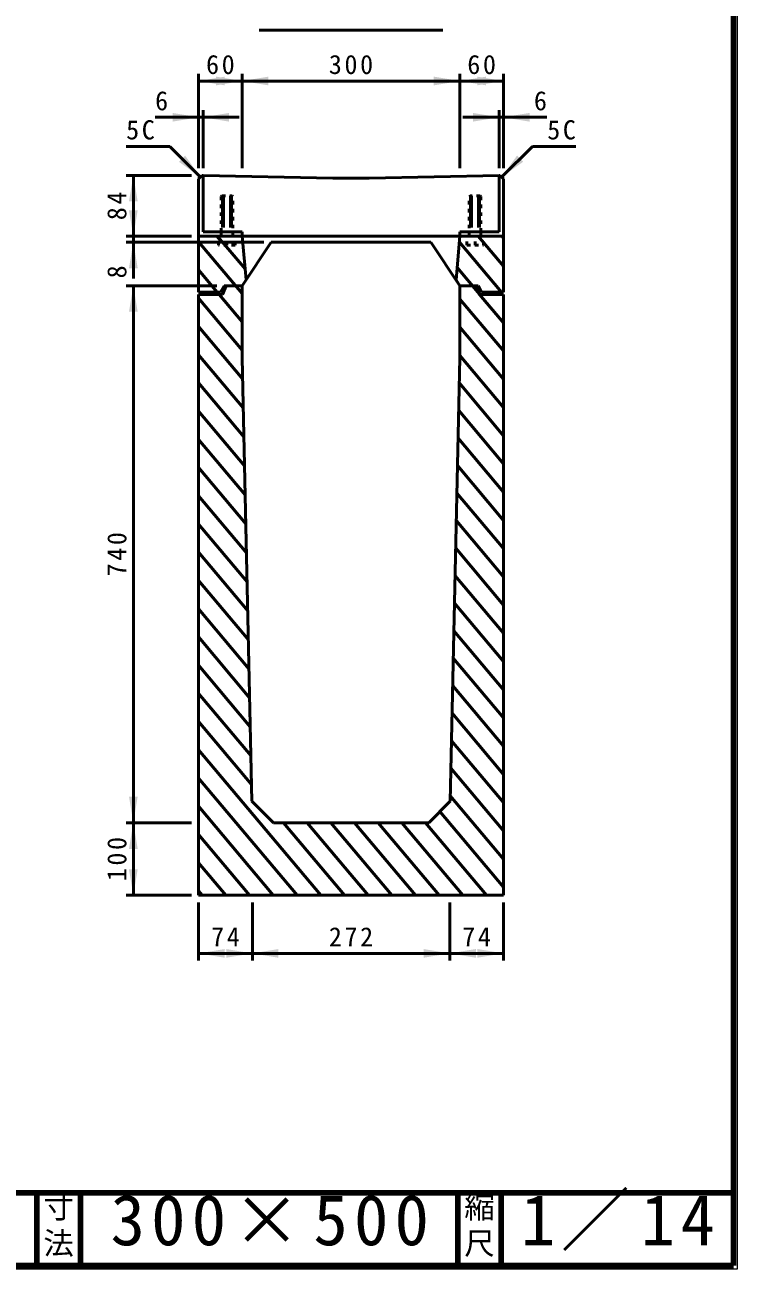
# Model space of a CAD drawing. Units: millimetres, scale not verified. Extents: x 100 to 4105, y 100 to 2870.
# Drawn here: x 3124 to 4105, y 100 to 1814 of the extents above; entities that cross this region are included whole.
import ezdxf
from ezdxf.enums import TextEntityAlignment as Align

# ---------------------------------------------------------------- set-up
doc = ezdxf.new("R2010")
doc.units = ezdxf.units.MM
doc.header["$LTSCALE"] = 5
doc.linetypes.add('USER2', pattern=[2.2, 1, -1.2])
doc.layers.add('V-nasSTD', color=7, linetype='Continuous', lineweight=35)
doc.styles.add('ＭＳ ゴシック', font='')
doc.styles.get('ＭＳ ゴシック').set_extended_font_data('MS Gothic')

msp = doc.modelspace()

# ---------------------------------------------------------------- hatches: boundary and pattern name
at = {"layer": 'V-nasSTD'}
for points in [[(3398.969, 1731.045), (3362.969, 1737.045), (3398.969, 1743.045)], [(3386.969, 1743.045), (3422.969, 1737.045), (3386.969, 1731.045)], [(3458.969, 1731.045), (3422.969, 1737.045), (3458.969, 1743.045)], [(3686.969, 1743.045), (3722.969, 1737.045), (3686.969, 1731.045)], [(3758.969, 1731.045), (3722.969, 1737.045), (3758.969, 1743.045)], [(3746.969, 1743.045), (3782.969, 1737.045), (3746.969, 1731.045)], [(3326.969, 1681.045), (3362.969, 1687.045), (3326.969, 1693.045)], [(3404.969, 1681.045), (3368.969, 1687.045), (3404.969, 1693.045)], [(3740.969, 1693.045), (3776.969, 1687.045), (3740.969, 1681.045)], [(3818.969, 1681.045), (3782.969, 1687.045), (3818.969, 1693.045)], [(3344.256, 1634.243), (3365.469, 1604.545), (3335.771, 1625.758)], [(3801.683, 1634.243), (3780.469, 1604.545), (3810.168, 1625.758)], [(3266.969, 1571.045), (3272.969, 1607.045), (3278.969, 1571.045)], [(3278.969, 1559.045), (3272.969, 1523.045), (3266.969, 1559.045)], [(3266.969, 1479.045), (3272.969, 1515.045), (3278.969, 1479.045)], [(3278.969, 1419.045), (3272.969, 1455.045), (3266.969, 1419.045)], [(3266.969, 751.045), (3272.969, 715.045), (3278.969, 751.045)], [(3278.969, 679.045), (3272.969, 715.045), (3266.969, 679.045)], [(3266.969, 651.045), (3272.969, 615.045), (3278.969, 651.045)], [(3398.969, 541.045), (3362.969, 535.045), (3398.969, 529.045)], [(3400.969, 529.045), (3436.969, 535.045), (3400.969, 541.045)], [(3472.969, 541.045), (3436.969, 535.045), (3472.969, 529.045)], [(3672.969, 529.045), (3708.969, 535.045), (3672.969, 541.045)], [(3744.969, 541.045), (3708.969, 535.045), (3744.969, 529.045)], [(3746.969, 529.045), (3782.969, 535.045), (3746.969, 541.045)]]:
    msp.add_hatch(color=256, dxfattribs=at).paths.add_polyline_path(points)

# ---------------------------------------------------------------- linework, layer by layer
at = {"layer": 'V-nasSTD', "lineweight": 100}
for p, q in [((4100, 105), (4100, 2865)), ((105, 205), (4100, 205)), ((3140, 205), (3140, 105)), ((3200, 205), (3200, 105)), ((3720, 205), (3720, 105)), ((3780, 205), (3780, 105)), ((105, 105), (4100, 105))]:
    msp.add_line(p, q, dxfattribs=at)
at = {"layer": 'V-nasSTD', "lineweight": 50}
for p, q in [((3446.566, 1807.045), (3699.373, 1807.045)), ((3362.969, 1617.045), (3362.969, 1747.045)), ((3422.969, 1737.045), (3362.969, 1737.045)), ((3422.969, 1617.045), (3422.969, 1747.045)), ((3722.969, 1737.045), (3422.969, 1737.045)), ((3722.969, 1617.045), (3722.969, 1747.045)), ((3782.969, 1737.045), (3722.969, 1737.045)), ((3782.969, 1617.045), (3782.969, 1747.045)), ((3302.969, 1687.045), (3362.969, 1687.045)), ((3362.969, 1687.045), (3368.969, 1687.045)), ((3368.969, 1617.045), (3368.969, 1697.045)), ((3418.969, 1687.045), (3368.969, 1687.045)), ((3726.969, 1687.045), (3776.969, 1687.045)), ((3776.969, 1617.045), (3776.969, 1697.045)), ((3776.969, 1687.045), (3782.969, 1687.045)), ((3842.969, 1687.045), (3782.969, 1687.045)), ((3323.043, 1646.971), (3263.043, 1646.971)), ((3323.043, 1646.971), (3365.469, 1604.545)), ((3822.896, 1646.971), (3780.469, 1604.545)), ((3822.896, 1646.971), (3882.896, 1646.971)), ((3352.969, 1607.045), (3262.969, 1607.045)), ((3272.969, 1523.045), (3272.969, 1607.045)), ((3367.969, 1607.045), (3362.969, 1602.045)), ((3362.969, 1523.045), (3362.969, 1602.045)), ((3368.969, 1607.045), (3367.969, 1607.045)), ((3368.969, 1529.045), (3368.969, 1607.045)), ((3547.969, 1603.045), (3368.969, 1607.045)), ((3547.969, 1603.045), (3597.969, 1603.045)), ((3776.969, 1607.045), (3597.969, 1603.045)), ((3776.969, 1529.045), (3776.969, 1607.045)), ((3777.969, 1607.045), (3776.969, 1607.045)), ((3777.969, 1607.045), (3782.969, 1602.045)), ((3782.969, 1523.045), (3782.969, 1602.045)), ((3422.969, 1529.045), (3368.969, 1529.045)), ((3422.969, 1529.045), (3422.969, 1523.045)), ((3722.969, 1529.045), (3776.969, 1529.045)), ((3722.969, 1529.045), (3722.969, 1523.045)), ((3352.969, 1523.045), (3262.969, 1523.045)), ((3452.969, 1515.045), (3262.969, 1515.045)), ((3272.969, 1515.045), (3272.969, 1523.045)), ((3272.969, 1465.045), (3272.969, 1515.045)), ((3422.969, 1523.045), (3362.969, 1523.045)), ((3362.969, 1446.045), (3362.969, 1523.045)), ((3362.969, 1523.045), (3422.969, 1523.045)), ((3363.384, 1515.045), (3362.969, 1515.54)), ((3362.969, 1446.045), (3362.969, 1515.045)), ((3362.969, 1515.045), (3362.969, 1446.045)), ((3422.969, 1444.034), (3363.384, 1515.045)), ((3394.702, 1515.045), (3387.989, 1523.045)), ((3396.02, 1515.045), (3389.307, 1523.045)), ((3426.888, 1478.258), (3396.02, 1515.045)), ((3423.089, 1521.678), (3421.942, 1523.045)), ((3422.969, 1523.045), (3428.228, 1462.933)), ((3722.969, 1523.045), (3422.969, 1523.045)), ((3422.969, 1523.045), (3722.969, 1523.045)), ((3462.969, 1515.045), (3422.969, 1455.045)), ((3462.969, 1515.045), (3682.969, 1515.045)), ((3682.969, 1515.045), (3722.969, 1455.045)), ((3722.969, 1523.045), (3717.71, 1462.933)), ((3780.269, 1446.045), (3722.279, 1515.155)), ((3722.969, 1523.045), (3782.969, 1523.045)), ((3722.969, 1523.045), (3782.969, 1523.045)), ((3782.969, 1481.72), (3748.294, 1523.045)), ((3782.969, 1520.613), (3780.929, 1523.045)), ((3782.969, 1523.045), (3782.969, 1455.045)), ((3388.647, 1446.045), (3362.969, 1476.646)), ((3749.79, 1443.476), (3719.198, 1479.934)), ((3422.969, 1455.045), (3428.228, 1462.933)), ((3428.228, 1462.933), (3422.969, 1455.045)), ((3722.969, 1455.045), (3717.71, 1462.933)), ((3387.969, 1455.045), (3262.969, 1455.045)), ((3272.969, 715.045), (3272.969, 1455.045)), ((3362.969, 1446.045), (3392.969, 1446.045)), ((3392.969, 1446.045), (3362.969, 1446.045)), ((3395.969, 1443.045), (3362.969, 1443.045)), ((3362.969, 1443.045), (3362.969, 615.045)), ((3362.969, 615.045), (3362.969, 1443.045)), ((3362.969, 1443.045), (3395.969, 1443.045)), ((3422.969, 1405.141), (3391.164, 1443.045)), ((3392.969, 1446.045), (3397.969, 1455.045)), ((3397.969, 1455.045), (3392.969, 1446.045)), ((3400.969, 1455.045), (3395.969, 1443.045)), ((3395.969, 1443.045), (3400.969, 1455.045)), ((3397.969, 1455.045), (3422.969, 1455.045)), ((3400.969, 1455.045), (3397.969, 1455.045)), ((3422.969, 1455.045), (3422.969, 1355.045)), ((3747.969, 1455.045), (3722.969, 1455.045)), ((3722.969, 1455.045), (3722.969, 1355.045)), ((3744.969, 1455.045), (3749.969, 1443.045)), ((3747.969, 1455.045), (3744.969, 1455.045)), ((3747.969, 1455.045), (3744.969, 1455.045)), ((3744.969, 1455.045), (3749.969, 1443.045)), ((3752.969, 1446.045), (3747.969, 1455.045)), ((3752.969, 1446.045), (3747.969, 1455.045)), ((3749.969, 1443.045), (3782.969, 1443.045)), ((3749.969, 1443.045), (3782.969, 1443.045)), ((3782.969, 1403.934), (3750.151, 1443.045)), ((3782.969, 1446.045), (3752.969, 1446.045)), ((3782.969, 1446.045), (3752.969, 1446.045)), ((3782.969, 1442.827), (3782.787, 1443.045)), ((3782.969, 1455.045), (3782.969, 1446.045)), ((3782.969, 1455.045), (3782.969, 1446.045)), ((3782.969, 1443.045), (3782.969, 615.045)), ((3782.969, 1443.045), (3782.969, 615.045)), ((3422.969, 1366.248), (3362.969, 1437.753)), ((3782.969, 1365.041), (3722.969, 1436.546)), ((3423.591, 1326.614), (3362.969, 1398.86)), ((3782.969, 1326.148), (3722.969, 1397.653)), ((3424.465, 1286.68), (3362.969, 1359.967)), ((3436.321, 744.693), (3422.969, 1355.045)), ((3709.618, 744.693), (3722.969, 1355.045)), ((3782.969, 1287.255), (3722.969, 1358.76)), ((3425.338, 1246.746), (3362.969, 1321.074)), ((3782.969, 1248.362), (3722.219, 1320.761)), ((3426.212, 1206.811), (3362.969, 1282.181)), ((3782.969, 1209.469), (3721.39, 1282.856)), ((3427.086, 1166.877), (3362.969, 1243.288)), ((3782.969, 1170.575), (3720.561, 1244.951)), ((3427.959, 1126.943), (3362.969, 1204.395)), ((3782.969, 1131.682), (3719.732, 1207.046)), ((3782.969, 1092.789), (3718.903, 1169.141)), ((3428.833, 1087.009), (3362.969, 1165.502)), ((3429.706, 1047.075), (3362.969, 1126.609)), ((3782.969, 1053.896), (3718.074, 1131.236)), ((3430.58, 1007.141), (3362.969, 1087.715)), ((3782.969, 1015.003), (3717.244, 1093.331)), ((3431.453, 967.206), (3362.969, 1048.822)), ((3782.969, 976.11), (3716.415, 1055.426)), ((3782.969, 937.217), (3715.586, 1017.521)), ((3432.327, 927.272), (3362.969, 1009.929)), ((3782.969, 898.324), (3714.757, 979.616)), ((3433.2, 887.338), (3362.969, 971.036)), ((3434.074, 847.404), (3362.969, 932.143)), ((3782.969, 859.431), (3713.928, 941.711)), ((3434.948, 807.47), (3362.969, 893.25)), ((3782.969, 820.538), (3713.099, 903.806)), ((3782.969, 781.644), (3712.269, 865.901)), ((3435.821, 767.536), (3362.969, 854.357)), ((3782.969, 742.751), (3711.44, 827.997)), ((3531.141, 615.045), (3362.969, 815.464)), ((3782.969, 703.858), (3710.611, 790.092)), ((3498.506, 615.045), (3362.969, 776.571)), ((3465.871, 615.045), (3362.969, 737.678)), ((3465.969, 715.045), (3436.321, 744.693)), ((3465.969, 715.045), (3436.321, 744.693)), ((3709.618, 744.693), (3679.969, 715.045)), ((3709.618, 744.693), (3679.969, 715.045)), ((3782.969, 664.965), (3709.782, 752.187)), ((3782.969, 626.072), (3695.381, 730.456)), ((3352.969, 715.045), (3262.969, 715.045)), ((3272.969, 615.045), (3272.969, 715.045)), ((3679.969, 715.045), (3465.969, 715.045)), ((3679.969, 715.045), (3465.969, 715.045)), ((3563.776, 615.045), (3479.866, 715.045)), ((3596.411, 615.045), (3512.501, 715.045)), ((3629.046, 615.045), (3545.136, 715.045)), ((3661.682, 615.045), (3577.772, 715.045)), ((3694.317, 615.045), (3610.407, 715.045)), ((3726.952, 615.045), (3643.042, 715.045)), ((3759.587, 615.045), (3675.677, 715.045)), ((3433.235, 615.045), (3362.969, 698.785)), ((3400.6, 615.045), (3362.969, 659.891)), ((3367.965, 615.045), (3362.969, 620.998)), ((3352.969, 615.045), (3262.969, 615.045)), ((3362.969, 615.045), (3782.969, 615.045)), ((3362.969, 615.045), (3782.969, 615.045)), ((3782.969, 615.045), (3362.969, 615.045)), ((3362.969, 605.045), (3362.969, 525.045)), ((3436.969, 605.045), (3436.969, 525.045)), ((3708.969, 605.045), (3708.969, 525.045)), ((3782.969, 605.045), (3782.969, 525.045)), ((3362.969, 535.045), (3436.969, 535.045)), ((3436.969, 535.045), (3708.969, 535.045)), ((3708.969, 535.045), (3782.969, 535.045))]:
    msp.add_line(p, q, dxfattribs=at)
at = {"layer": 'V-nasSTD', "linetype": 'USER2', "lineweight": 50}
for p, q in [((3394.969, 1579.045), (3393.969, 1578.045)), ((3393.969, 1529.045), (3393.969, 1578.045)), ((3393.969, 1577.324), (3409.969, 1576.765)), ((3394.969, 1579.045), (3408.969, 1579.045)), ((3408.969, 1579.045), (3409.969, 1578.045)), ((3409.969, 1523.045), (3409.969, 1578.045)), ((3736.969, 1579.045), (3735.969, 1578.045)), ((3735.969, 1523.045), (3735.969, 1578.045)), ((3735.969, 1577.324), (3751.969, 1576.765)), ((3750.969, 1579.045), (3736.969, 1579.045)), ((3750.969, 1579.045), (3751.969, 1578.045)), ((3751.969, 1529.045), (3751.969, 1578.045)), ((3393.969, 1575.324), (3409.969, 1574.765)), ((3393.969, 1573.324), (3409.969, 1572.765)), ((3393.969, 1571.324), (3409.969, 1570.765)), ((3393.969, 1569.324), (3409.969, 1568.765)), ((3393.969, 1567.324), (3409.969, 1566.765)), ((3393.969, 1565.324), (3409.969, 1564.765)), ((3393.969, 1563.324), (3409.969, 1562.765)), ((3393.969, 1561.324), (3409.969, 1560.765)), ((3735.969, 1575.324), (3751.969, 1574.765)), ((3735.969, 1573.324), (3751.969, 1572.765)), ((3735.969, 1571.324), (3751.969, 1570.765)), ((3735.969, 1569.324), (3751.969, 1568.765)), ((3735.969, 1567.324), (3751.969, 1566.765)), ((3735.969, 1565.324), (3751.969, 1564.765)), ((3735.969, 1563.324), (3751.969, 1562.765)), ((3735.969, 1561.324), (3751.969, 1560.765)), ((3393.969, 1559.324), (3409.969, 1558.765)), ((3393.969, 1557.324), (3409.969, 1556.765)), ((3393.969, 1555.324), (3409.969, 1554.765)), ((3393.969, 1553.324), (3409.969, 1552.765)), ((3393.969, 1551.324), (3409.969, 1550.765)), ((3393.969, 1549.324), (3409.969, 1548.765)), ((3393.969, 1547.324), (3409.969, 1546.765)), ((3393.969, 1545.324), (3409.969, 1544.765)), ((3393.969, 1543.324), (3409.969, 1542.765)), ((3735.969, 1559.324), (3751.969, 1558.765)), ((3735.969, 1557.324), (3751.969, 1556.765)), ((3735.969, 1555.324), (3751.969, 1554.765)), ((3735.969, 1553.324), (3751.969, 1552.765)), ((3735.969, 1551.324), (3751.969, 1550.765)), ((3735.969, 1549.324), (3751.969, 1548.765)), ((3735.969, 1547.324), (3751.969, 1546.765)), ((3735.969, 1545.324), (3751.969, 1544.765)), ((3735.969, 1543.324), (3751.969, 1542.765)), ((3393.969, 1541.324), (3409.969, 1540.765)), ((3393.969, 1539.324), (3409.969, 1538.765)), ((3393.969, 1537.324), (3401.969, 1537.045)), ((3409.969, 1537.045), (3393.969, 1537.045)), ((3393.969, 1529.045), (3393.969, 1523.045)), ((3409.969, 1529.045), (3409.969, 1523.045)), ((3735.969, 1541.324), (3751.969, 1540.765)), ((3735.969, 1539.324), (3751.969, 1538.765)), ((3735.969, 1537.324), (3743.969, 1537.045)), ((3735.969, 1537.045), (3751.969, 1537.045)), ((3735.969, 1529.045), (3735.969, 1523.045)), ((3751.969, 1529.045), (3751.969, 1523.045)), ((3390.469, 1511.045), (3390.469, 1523.045)), ((3390.469, 1523.045), (3413.469, 1523.045)), ((3413.469, 1511.045), (3390.469, 1511.045)), ((3401.969, 1511.045), (3401.969, 1523.045)), ((3413.469, 1511.045), (3413.469, 1523.045)), ((3732.469, 1511.045), (3732.469, 1523.045)), ((3755.469, 1523.045), (3732.469, 1523.045)), ((3732.469, 1511.045), (3755.469, 1511.045)), ((3743.969, 1511.045), (3743.969, 1523.045)), ((3755.469, 1511.045), (3755.469, 1523.045))]:
    msp.add_line(p, q, dxfattribs=at)
at = {"layer": 'V-nasSTD', "lineweight": 13}
msp.add_lwpolyline([(100, 100), (100, 2870), (4105, 2870), (4105, 100)], close=True, dxfattribs=at)

# ---------------------------------------------------------------- texts
at = {"layer": 'V-nasSTD', "style": 'ＭＳ ゴシック'}
for s, height, p in [('6', 26.39, (3302.969, 1723.045)), ('6', 26.39, (3824.969, 1723.045)), ('寸', 30.79, (3148.982, 200.999)), ('縮', 30.79, (3728.982, 200.999)), ('法', 30.79, (3148.976, 151.01)), ('尺', 30.79, (3728.976, 151.01))]:
    msp.add_text(s, height=height, dxfattribs=at).set_placement(p, align=Align.TOP_LEFT)
msp.add_text('8', height=26.39, rotation=90, dxfattribs=at).set_placement((3236.969, 1465.045), align=Align.TOP_LEFT)
at = {"layer": 'V-nasSTD', "attachment_point": 1, "style": 'ＭＳ ゴシック'}
for s, insert, char_height in [('\\T1.2;60', (3373.169, 1773.045), 26.39), ('\\T1.2;300', (3542.369, 1773.045), 26.39), ('\\T1.2;60', (3733.169, 1773.045), 26.39), ('\\T1.2;5C', (3263.043, 1682.971), 26.39), ('\\T1.2;5C', (3843.296, 1682.971), 26.39), ('\\T1.2;74', (3380.169, 571.045), 26.39), ('\\T1.2;272', (3542.369, 571.045), 26.39), ('\\T1.2;74', (3726.169, 571.045), 26.39), ('\\T1.16;1／14', (3807.033, 202.582), 69.65), ('\\T1.18;300×500', (3241.581, 202.508), 69.65)]:
    msp.add_mtext(s, dxfattribs=dict(at, insert=insert, char_height=char_height))
at = {"layer": 'V-nasSTD', "char_height": 26.39, "attachment_point": 1, "rotation": 90, "style": 'ＭＳ ゴシック'}
for s, insert in [('\\T1.2;84', (3236.969, 1545.245)), ('\\T1.2;740', (3236.969, 1054.445)), ('\\T1.2;100', (3236.969, 634.445))]:
    msp.add_mtext(s, dxfattribs=dict(at, insert=insert))

doc.saveas('drawing.dxf')
